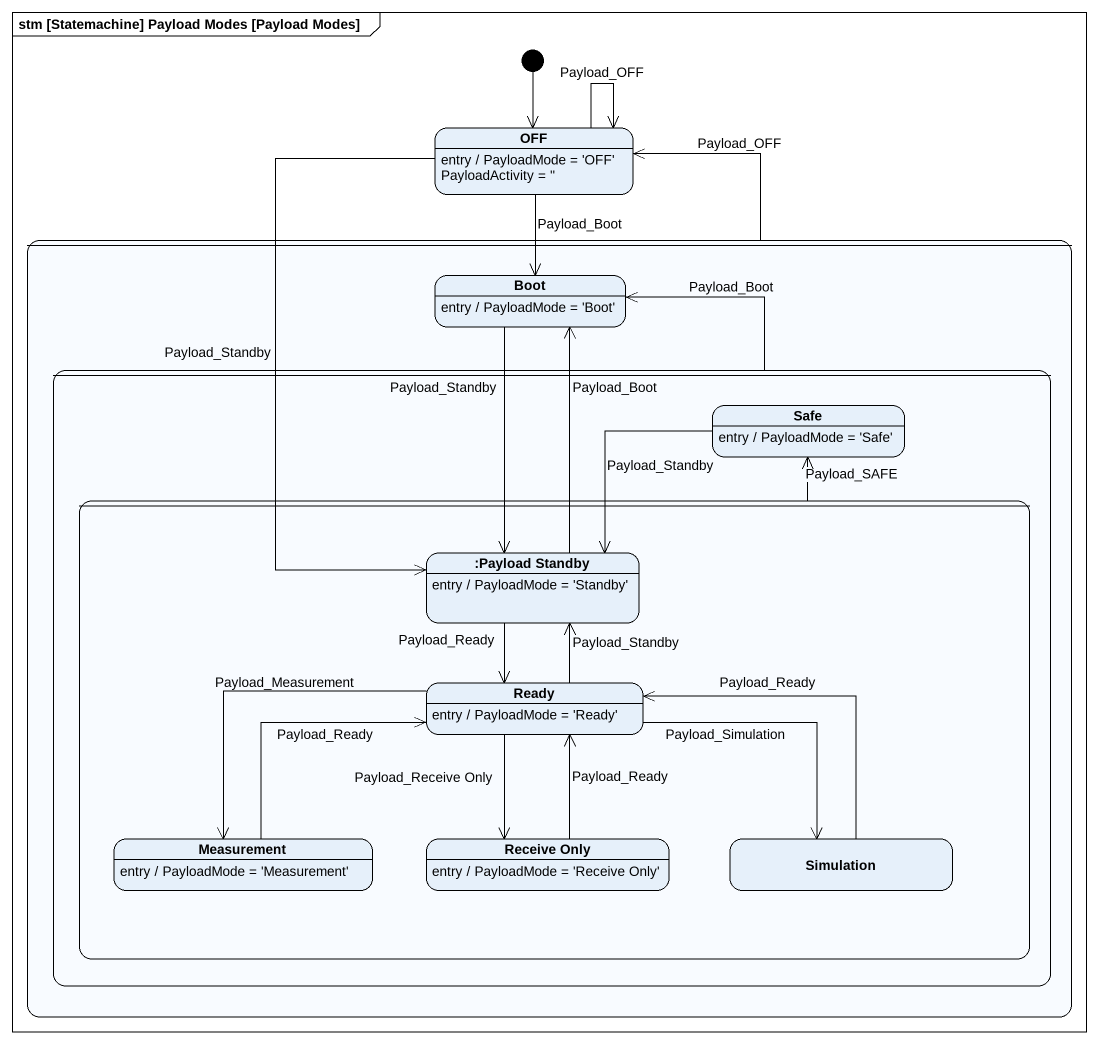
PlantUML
@startuml
mainframe stm [Statemachine] Payload Modes [Payload Modes]
hide empty description
state OFF
OFF : entry / PayloadMode = 'OFF' PayloadActivity = ''
state " " as state1 {
  state Boot
  Boot : entry / PayloadMode = 'Boot'
  state " " as state2 {
    state Safe
    Safe : entry / PayloadMode = 'Safe'
    state " " as state3 {
      state ":Payload Standby" as Payload_Standby
      Payload_Standby : entry / PayloadMode = 'Standby'
      state Ready
      Ready : entry / PayloadMode = 'Ready'
      state Measurement
      Measurement : entry / PayloadMode = 'Measurement'
      state "Receive Only" as Receive_Only
      Receive_Only : entry / PayloadMode = 'Receive Only'
      state Simulation
    }
  }
}
[*] --> OFF
OFF --> OFF : Payload_OFF
OFF --> Boot : Payload_Boot
OFF --> Payload_Standby : Payload_Standby
state1 -up-> OFF : Payload_OFF
Boot --> Payload_Standby : Payload_Standby
state2 -up-> Boot : Payload_Boot
Safe -left-> Payload_Standby : Payload_Standby
state3 -up-> Safe : Payload_SAFE
Payload_Standby -up-> Boot : Payload_Boot
Payload_Standby --> Ready : Payload_Ready
Ready -up-> Payload_Standby : Payload_Standby
Ready -left-> Measurement : Payload_Measurement
Ready --> Receive_Only : Payload_Receive Only
Ready -right-> Simulation : Payload_Simulation
Measurement -right-> Ready : Payload_Ready
Receive_Only -up-> Ready : Payload_Ready
Simulation -left-> Ready : Payload_Ready
@enduml
